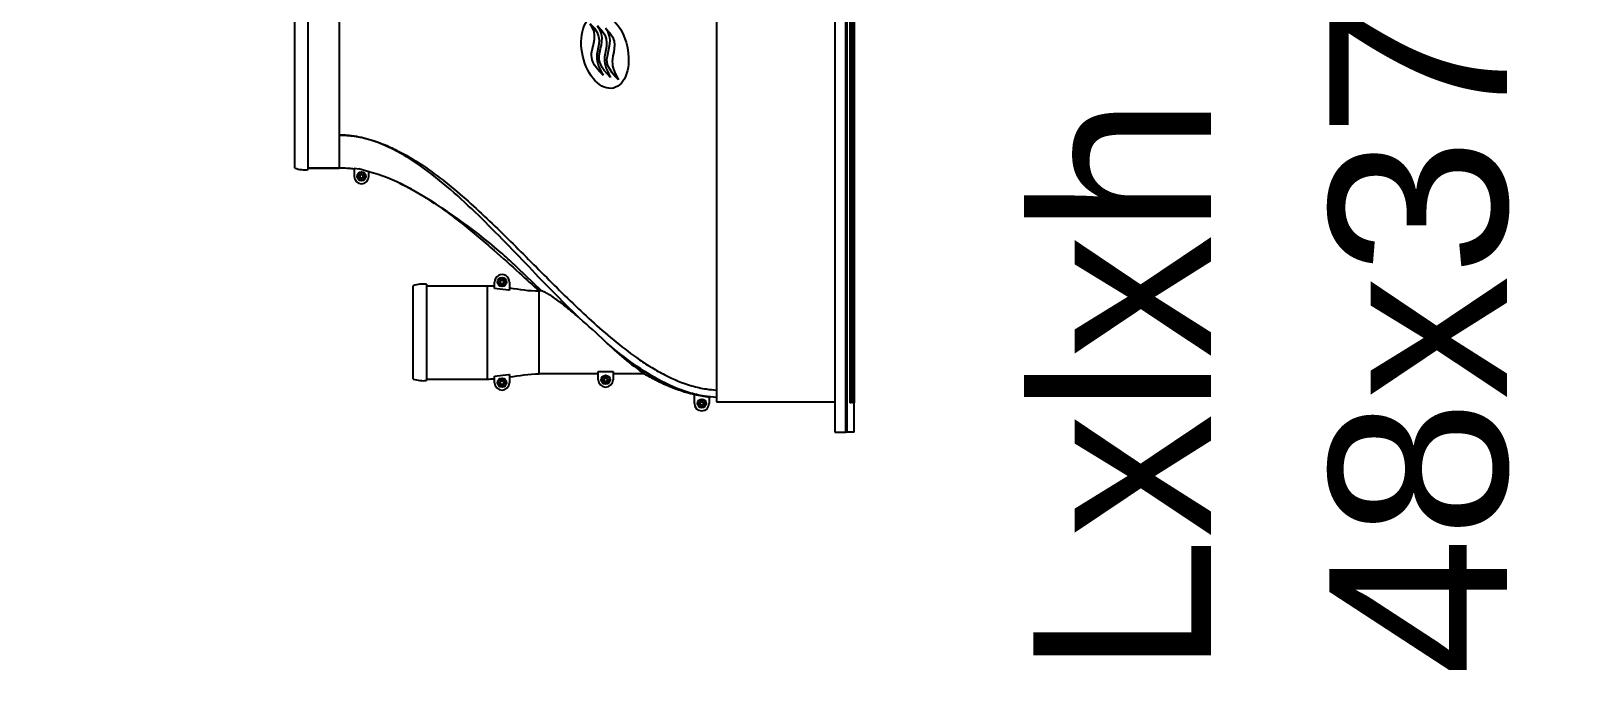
# Model space of a CAD drawing. Extents: x 0 to 613264, y -387505 to 675.
# Drawn here: x 506725 to 507775, y -338397 to -337954 of the extents above; entities that cross this region are included whole.
import ezdxf
from ezdxf import colors
from ezdxf.entities.mleader import LeaderData, LeaderLine
from ezdxf.math import Vec2, Vec3

# ---------------------------------------------------------------- set-up
doc = ezdxf.new("R2010")
doc.units = 0
doc.layers.add('_GAZELEC-RESERVATION', color=1, linetype='Continuous', lineweight=18)
for name, color, linetype in [('prlm-CHAUFF', 30, 'Continuous'), ('prlm-VRD', 2, 'Continuous'), ('SA - béton balayé', 252, 'Continuous'), ('SA - EBC', 252, 'Continuous')]:
    doc.layers.add(name, color=color, linetype=linetype)
doc.styles.get("Standard").update_dxf_attribs({"font": 'arial.ttf'})

# ---------------------------------------------------------------- blocks, each defined once
blk = doc.blocks.new('A$C1F970F0F')
at = {"layer": 'SA - béton balayé'}
h = blk.add_hatch(dxfattribs=at)
h.set_pattern_fill('BETON_BALAYE', color=256, scale=49.99999999999999, angle=-10.72360141139323, style=0, pattern_type=2)
h.set_pattern_definition([(349.2763985886067, (-277130161.1279894, -473864756.7787022), (117.3825536141096, 28.65896207176165), [749.9999999999999, -99.99999999999999, 250, -49.99999999999999]), (349.2763985886067, (-277130091.1375459, -473864744.5890418), (-36.75306622226226, 74.64222748057564), [150, -16.5, 299.9999999999999, -37.49999999999999]), (349.2763985886067, (-277130128.6565508, -473864719.6726964), (261.6928111209335, -15.46358973923611), [399.9999999999999, -69.99999999999999, 200, -49.99999999999999])])
edge = h.paths.add_edge_path()
edge.add_line((847.6940603821262, 1728.843869632567), (898.3231435302033, 2004.634077768478))
edge.add_line((898.3231435302033, 2004.634077768478), (1143.547512896615, 1887.824205350663))
edge.add_arc((4476.755824987884, 9877.66301907342), 8657.2398558123, 247.3550337200921, 251.1659104121369)
edge.add_line((1681.948853588895, 1683.954706367697), (2114.845544182086, 1578.014617527221))
edge.add_line((2114.845544182086, 1578.014617527221), (2515.75612138621, 1462.263694100857))
edge.add_line((2515.756121386211, 1462.263694100857), (2910.512600857043, 1321.392171708825))
edge.add_line((2910.512600857042, 1321.392171708825), (3516.952153602056, 1025.948174333774))
edge.add_line((3516.952153602057, 1025.948174333774), (3901.18493073026, 864.3683669144352))
edge.add_line((3901.18493073026, 864.3683669144351), (4241.50575886574, 689.604471750609))
edge.add_line((4241.50575886574, 689.604471750609), (4497.895798403801, 355.9948476230381))
edge.add_line((4497.895798403801, 355.994847623038), (4533.966147712257, 237.5404283702045))
edge.add_line((4533.966147712256, 237.5404283702045), (4447.604671371961, 174.518334859205))
edge.add_line((4447.604671371962, 174.518334859205), (4252.599676299415, 32.25277447435795))
edge.add_line((4252.599676299415, 32.25277447435792), (4156.386231026273, 172.6365710435619))
edge.add_line((4156.386231026273, 172.6365710435621), (4040.701065253342, 314.6279718482957))
edge.add_arc((2593.341206284507, -915.257701528077), 1899.333917701345, 40.3560274261332, 48.35494902153538)
edge.add_arc((3119.873794743065, -323.1481797241233), 1106.976515683048, 48.35494958933642, 58.83868760046816)
edge.add_arc((1167.260114931724, -3661.781614552744), 4974.593107277497, 59.49169731789545, 62.50643056691179)
edge.add_arc((-2920.322800602558, -11460.20645120262), 13779.33748696329, 62.39912395488075, 64.37236637248444)
edge.add_arc((1655.842150793314, -1920.823136313695), 3199.114441546418, 64.37236634929735, 68.46827945017714)
edge.add_arc((976.9509503048961, -3641.494662512886), 5048.872199517636, 68.46827948602746, 70.96729572643876)
edge.add_line((2623.427559794691, 1131.368761205476), (2431.022144464181, 1192.66281336526))
edge.add_line((2431.022144464181, 1192.66281336526), (1971.332810029389, 1322.799841070266))
edge.add_arc((1942.135028901925, 1227.157331528015), 100.0000002715342, 73.02359818588538, 148.1771649215559)
edge.add_line((1857.166767790674, 1279.88677928664), (1629.491566616614, 913.0108329463187))
edge.add_arc((1714.459827979506, 860.2813851400383), 100.0000005249397, 148.1771649743808, 180.4836279277611)
edge.add_line((1614.463389873035, 859.4373051895686), (1615.851753593793, 694.9607727230351))
edge.add_line((1615.851753593793, 694.9607727230351), (1465.851753458937, 694.3277211018518))
edge.add_line((1465.851753458937, 694.3277211018518), (1464.468733616605, 858.1711849032274))
edge.add_arc((1714.459829404081, 860.2813851546173), 250.0000018362474, 148.1771651838876, 180.4836280127426, ccw=False)
edge.add_line((1502.039175040556, 992.1050041879063), (1716.403353701119, 1337.5315612539))
edge.add_arc((1673.919223351382, 1363.896285094222), 49.99999994749897, 328.177164835115, 432.2428484475834)
edge.add_arc((3542.147321807592, 7380.693577605962), 6250.170695921803, 249.6004148205551, 252.7543820270024, ccw=False)
edge.add_line((1363.554939353563, 1522.505379938917), (1104.398892733353, 1617.71836989428))
edge.add_arc((1990.420094553901, 4016.529160534171), 2557.210742071507, 243.4573258881201, 249.7278614161875, ccw=False)
at = {"layer": 'SA - EBC'}
h = blk.add_hatch(dxfattribs=at)
h.set_pattern_fill('_USER', color=256, scale=74.99999999999999, angle=-325.7236014113932, style=0, pattern_type=0)
h.set_pattern_definition([(34.27639858860678, (-277130161.1279894, -473864756.7787022), (-42.238928459823, 61.97477650275113), [])])
edge = h.paths.add_edge_path()
edge.add_line((5801.470568619522, -3162.013069131843), (4083.559282644929, -3271.123614088357))
edge.add_line((4083.559282644929, -3271.123614088356), (4014.481307725509, -3717.332461968055))
edge.add_line((4014.48130772551, -3717.332461968055), (3135.517961824245, -3810.19300101904))
edge.add_line((3135.517961824245, -3810.19300101904), (2274.245008604417, -3693.648081323564))
edge.add_line((2274.245008604417, -3693.648081323564), (1554.636776175834, -3420.099318784944))
edge.add_arc((2508.775769578408, -2315.674454232369), 1459.498372788833, 157.1868533427094, 229.1754823893534, ccw=False)
edge.add_arc((1966.013830892235, -2087.371785851423), 870.6752834691503, 94.3015183869224, 157.1868533106914, ccw=False)
edge.add_line((1900.708697991695, -1219.149067345796), (2859.239020416566, -1223.495634912559))
edge.add_arc((3100.860739749298, 1265.329539486049), 2500.526305395239, 264.4549516394795, 302.9422754293212)
edge.add_arc((4209.331858878893, -445.3369775435177), 462.1229708170858, 302.9422754305585, 376.8336969250394)
edge.add_arc((2214.122706379954, -1049.006753214115), 2546.655714682971, 16.8336969158998, 38.14703645440247)
edge.add_arc((3041.32627014761, -399.2990096244524), 1494.806919462396, 38.14703657403813, 72.97328584086019)
edge.add_line((3479.031970107599, 1029.988031775616), (2182.437305702805, 1414.38613606858))
edge.add_line((2182.437305702805, 1414.38613606858), (1056.590900019184, 1822.819186472099))
edge.add_arc((1766.412018482452, 3779.442320525911), 2081.398594438606, 212.7495497786225, 250.0603089288685, ccw=False)
edge.add_line((15.86575126143373, 2653.472571668582), (-104.0907319930869, 3091.26353710603))
edge.add_line((-104.0907319930869, 3091.26353710603), (-169.6986146466322, 3639.54836895815))
edge.add_line((-169.6986146466322, 3639.548368958149), (-35.58090533515337, 6158.014854826562))
edge.add_arc((-194.3533792400212, 7143.826589584332), 998.5156357593988, 279.1493507374978, 373.962283499627)
edge.add_arc((2392.201579171132, 7786.918955579627), 1666.786287877102, 172.6269749467245, 193.9622835974407, ccw=False)
edge.add_arc((-45.50651600643437, 8102.354993671941), 791.2455775503726, -7.373025019439765, 16.43829965925021)
edge.add_line((713.3969204091394, 8326.263765657093), (486.7428317772967, 9142.81155059313))
edge.add_line((486.7428317772967, 9142.811550593131), (1338.845530021721, 9564.23852196786))
edge.add_line((1338.845530021721, 9564.23852196786), (1632.623584095551, 8945.24637913095))
edge.add_line((1632.623584095551, 8945.246379130947), (1394.029444699765, 8829.874494032001))
edge.add_line((1394.029444699765, 8829.874494032001), (1731.997733793977, 8131.230781666551))
edge.add_arc((1233.216649704336, 7889.945865525577), 554.0766919865823, -19.640967550384175, 25.815335324856676, ccw=False)
edge.add_line((1755.055695752756, 7703.706797235046), (1558.214479468655, 6807.520788570679))
edge.add_line((1558.214479468655, 6807.52078857068), (1570.021725572625, 6609.158708993335))
edge.add_line((1570.021725572625, 6609.158708993335), (1852.913141606868, 5734.125706863067))
edge.add_line((1852.913141606869, 5734.125706863067), (2726.748207475315, 4020.986816292172))
edge.add_line((2726.748207475315, 4020.986816292172), (3802.352916265851, 4004.947770972833))
edge.add_arc((8355.58168857983, 5950.706307988518), 4951.552134169374, 203.138762427905, 230.8301436200186)
edge.add_arc((13583.66465597079, 12367.85935474512), 13228.79229856088, 230.8301435441083, 233.1638398044412)
edge.add_line((5652.622255943647, 1780.153648245416), (4998.697813068342, 1820.441475819727))
edge.add_line((4998.697813068342, 1820.441475819727), (4863.841220233488, 767.0816613875431))
edge.add_line((4863.841220233488, 767.0816613875434), (5595.355488733695, 631.185878681516))
edge.add_line((5595.355488733695, 631.1858786815158), (5852.747939948536, -2020.707044821664))
edge.add_line((5852.747939948536, -2020.707044821665), (5881.394298709887, -2966.563612924887))
edge.add_line((5881.394298709887, -2966.563612924887), (5801.470568619523, -3162.013069131842))
blk = doc.blocks.new('xi.twintop')
at = {"layer": 'prlm-CHAUFF', "ltscale": 50}
for p, q in [((-7.900000000001455, 36.49999999999795), (7.900000000001455, 36.49999999999795)), ((-7.999999999998181, 35.59999999999945), (8.000000000001819, 35.59999999999945)), ((-7.900000000001455, 35.59999999999945), (-7.900000000001455, 33.49999999999773)), ((-7.900000000001455, 33.49999999999773), (-7.900000000001455, 35.59999980622297)), ((-5.670978751501025, 33.49999999999773), (-7.900000000001455, 33.49999999999773)), ((5.670978751504663, 33.49999999999773), (-5.670978751501025, 33.49999999999773)), ((-8.614446050058177, 31.94999999999754), (-8.614446050058177, 32.04999999999791)), ((-8.614446050058177, 32.04999999999791), (-8.50806497978374, 32.04999999999791)), ((-8.50806497978374, 31.94999999999754), (-8.614446050058177, 31.94999999999754)), ((-8.50806497978374, 32.15638107027121), (-8.408064979783376, 32.15638107027121)), ((-8.50806497978374, 32.04999999999791), (-8.50806497978374, 32.15638107027121)), ((-8.50806497978374, 31.8436189297272), (-8.50806497978374, 31.94999999999754)), ((-8.408064979783376, 31.8436189297272), (-8.50806497978374, 31.8436189297272)), ((-7.904450886797349, 32.49999999999864), (-8.45806506138615, 32.49999999999864)), ((-8.408064979783376, 32.15638107027121), (-8.408064979783376, 32.04999999999791)), ((-8.408064979783376, 32.04999999999791), (-8.301683909510757, 32.04999999999791)), ((-8.301683909510757, 31.94999999999754), (-8.408064979783376, 31.94999999999754)), ((-8.408064979783376, 31.94999999999754), (-8.408064979783376, 31.8436189297272)), ((-8.301683909510757, 32.04999999999791), (-8.301683909510757, 31.94999999999754)), ((-8.158065061388697, 31.49999999999955), (-7.954090760555118, 32.17991433611178)), ((-7.904450886797349, 32.49999999999864), (-7.954090760555118, 32.17991433611178)), ((-8.45806506138615, 31.49999999999955), (-8.158065061388697, 31.49999999999955)), ((-22.14999999999964, 28.49999999999955), (-15.85000000000036, 28.49999999999955)), ((-9.405552758402337, 28.47922398716196), (-9.4055482609092, 28.47922398716196)), ((-15.75, 27.59999999999809), (-22.25, 27.59999999999809)), ((-22.14999999999964, 27.59999999999809), (-22.14999999999964, 23.49999999999841)), ((-22.14999999999964, 27.59999999999809), (-22.14999999999964, 23.49999999999841)), ((-15.85000000000036, 27.59999999999809), (-15.85000000000036, 23.49999999999841)), ((-15.85000000000036, 27.59999999999809), (-15.85000000000036, 23.49999999999841)), ((-15.85000000000036, 23.49999999999841), (-22.14999999999964, 23.49999999999841)), ((-22.55638107027153, 22.54999999999814), (-22.45000000000073, 22.54999999999814)), ((-22.55638107027153, 22.44999999999754), (-22.55638107027153, 22.54999999999814)), ((-22.45000000000073, 22.44999999999754), (-22.55638107027153, 22.44999999999754)), ((-22.45000000000073, 22.65638107027144), (-22.35000000000036, 22.65638107027144)), ((-22.45000000000073, 22.54999999999814), (-22.45000000000073, 22.65638107027144)), ((-22.45000000000073, 22.3436189297272), (-22.45000000000073, 22.44999999999754)), ((-22.35000000000036, 22.3436189297272), (-22.45000000000073, 22.3436189297272)), ((-22.39999999999782, 22.99999999999886), (-21.96660436441016, 22.99999999999886)), ((-22.35000000000036, 22.65638107027144), (-22.35000000000036, 22.54999999999814)), ((-22.35000000000036, 22.54999999999814), (-22.24361892972593, 22.54999999999814)), ((-22.24361892972593, 22.44999999999754), (-22.35000000000036, 22.44999999999754)), ((-22.35000000000036, 22.44999999999754), (-22.35000000000036, 22.3436189297272)), ((-22.24361892972593, 22.54999999999814), (-22.24361892972593, 22.44999999999754)), ((-21.96660436441016, 22.99999999999886), (-21.85000000000036, 22.05539732050283)), ((-21.85000000000036, 22.05539732050283), (-21.85000000000036, 21.99999999999977)), ((-16.14999999999782, 22.05539732050283), (-16.03339563558802, 22.99999999999886)), ((-16.14999999999782, 21.99999999999977), (-16.14999999999782, 22.05539732050283)), ((-16.03339563558802, 22.99999999999886), (-15.60000000000036, 22.99999999999886)), ((-15.75638107027225, 22.44999999999754), (-15.75638107027225, 22.54999999999814)), ((-15.75638107027225, 22.54999999999814), (-15.64999999999964, 22.54999999999814)), ((-15.64999999999964, 22.44999999999754), (-15.75638107027225, 22.44999999999754)), ((-15.64999999999964, 22.65638107027144), (-15.54999999999927, 22.65638107027144)), ((-15.64999999999964, 22.54999999999814), (-15.64999999999964, 22.65638107027144)), ((-15.64999999999964, 22.3436189297272), (-15.64999999999964, 22.44999999999754)), ((-15.54999999999927, 22.3436189297272), (-15.64999999999964, 22.3436189297272)), ((-15.54999999999927, 22.65638107027144), (-15.54999999999927, 22.54999999999814)), ((-15.54999999999927, 22.54999999999814), (-15.44361892972483, 22.54999999999814)), ((-15.54999999999927, 22.44999999999754), (-15.54999999999927, 22.3436189297272)), ((-15.44361892972483, 22.44999999999754), (-15.54999999999927, 22.44999999999754)), ((-15.44361892972483, 22.54999999999814), (-15.44361892972483, 22.44999999999754)), ((-21.85000000000036, 21.99999999999977), (-22.39999999999782, 21.99999999999977)), ((-16.20000000000073, 19.8426795563164), (-14.13033563307545, 21.99999999999977)), ((-14.13033482693027, 21.99999999999977), (-16.20000000000073, 19.84267998982136)), ((-15.60000000000036, 21.99999999999977), (-16.14999999999782, 21.99999999999977)), ((-21.79999999999927, 19.99999999999864), (-16.20000000000073, 19.99999999999864)), ((-21.79999999999927, 15.99999999999955), (-21.79999999999927, 19.99999999999864)), ((-21.79999999999927, 15.99999999999955), (-21.79999999999927, 19.99999999999864)), ((-16.20000000000073, 19.8426795563164), (-16.20000000000073, 19.99999999999864)), ((-16.20000000000073, 19.84267998982136), (-16.20000000000073, 19.99999999999864)), ((-22.19999999999709, 15.99999999999955), (-21.64999999999964, 15.99999999999955)), ((-21.64999999999964, 15.99999999999955), (-21.64999999999964, 14.99999999999773)), ((-22.35638107027262, 15.44999999999845), (-22.35638107027262, 15.54999999999882)), ((-22.35638107027262, 15.54999999999882), (-22.25, 15.54999999999882)), ((-22.25, 15.44999999999845), (-22.35638107027262, 15.44999999999845)), ((-22.25, 15.65638107027189), (-22.14999999999964, 15.65638107027189)), ((-22.25, 15.54999999999882), (-22.25, 15.65638107027189)), ((-22.25, 15.34361892972515), (-22.25, 15.44999999999845)), ((-22.14999999999964, 15.34361892972515), (-22.25, 15.34361892972515)), ((-21.64999999999964, 14.99999999999773), (-22.19999999999709, 14.99999999999773)), ((-22.14999999999964, 15.65638107027189), (-22.14999999999964, 15.54999999999882)), ((-22.14999999999964, 15.54999999999882), (-22.0436189297252, 15.54999999999882)), ((-22.14999999999964, 15.44999999999845), (-22.14999999999964, 15.34361892972515)), ((-22.0436189297252, 15.44999999999845), (-22.14999999999964, 15.44999999999845)), ((-22.0436189297252, 15.54999999999882), (-22.0436189297252, 15.44999999999845)), ((-21.79999999999927, 12.87804510352544), (-21.79999999999927, 14.99999999999773)), ((-21.79999999999927, 12.87804731323081), (-21.79999999999927, 14.99999999999773)), ((-23.79999999999927, 9.499999999999773), (-23.18715865700142, 9.499999999999773)), ((-23.95638107027116, 8.949999999998454), (-23.95638107027116, 9.049999999999045)), ((-23.95638107027116, 9.049999999999045), (-23.84999999999854, 9.049999999999045)), ((-23.84999999999854, 8.949999999998454), (-23.95638107027116, 8.949999999998454)), ((-23.84999999999854, 9.156381070272346), (-23.74999999999818, 9.156381070272346)), ((-23.84999999999854, 9.049999999999045), (-23.84999999999854, 9.156381070272346)), ((-23.84999999999854, 8.84361892972538), (-23.84999999999854, 8.949999999998454)), ((-23.74999999999818, 8.84361892972538), (-23.84999999999854, 8.84361892972538)), ((-23.35702582450722, 8.499999999997726), (-23.79999999999927, 8.499999999997726)), ((-23.74999999999818, 9.156381070272346), (-23.74999999999818, 9.049999999999045)), ((-23.74999999999818, 9.049999999999045), (-23.64361892972738, 9.049999999999045)), ((-23.74999999999818, 8.949999999998454), (-23.74999999999818, 8.84361892972538)), ((-23.64361892972738, 8.949999999998454), (-23.74999999999818, 8.949999999998454)), ((-23.64361892972738, 9.049999999999045), (-23.64361892972738, 8.949999999998454)), ((-23.36199236474931, 8.416524248050791), (-23.35756443932769, 8.499999999997726)), ((23.69999999999891, 7.999999999998181), (-23.69999999999891, 7.999999999998181)), ((-23.69999999999891, 7.999999999998181), (-23.69999999999891, 0)), ((-25.75, 0), (-25.75, -0.7318443380286226)), ((25.75, 0), (-25.75, 0)), ((-25.75, -0.8103755933263983), (-25.75, -0.7318443380286226)), ((-25.75, -0.7318443380286226), (25.75, -0.7318443380286226)), ((-25.75, -1.300000000000637), (-25.75, -0.8103755933263983)), ((25.75, -0.8103755933263983), (-25.75, -0.8103755933263983)), ((23.75000000000182, -0.9945221665107056), (-23.74999999999818, -0.9945221665107056)), ((-23.74999999999818, -1.06144487195661), (-23.74999999999818, -0.9945221665107056)), ((-23.54995240001517, -0.9945221665107056), (-23.74999999999818, -1.06144487195661)), ((-25.75, -1.300000000000637), (25.75, -1.300000000000637)), ((-23.74999999999818, -1.06144487195661), (23.75000000000182, -1.06144487195661)), ((23.75000000000182, -1.109189629110688), (-23.74999999999818, -1.109189629110688)), ((-23.74999999999818, -1.16115673224067), (-23.74999999999818, -1.109189629110688)), ((-23.59442432775904, -1.109189629110688), (-23.74999999999818, -1.16115673224067)), ((-23.74999999999818, -1.16115673224067), (23.75000000000182, -1.16115673224067)), ((23.75000000000182, -1.196914874117283), (-23.74999999999818, -1.196914874117283)), ((-23.74999999999818, -1.233989482082734), (-23.74999999999818, -1.196914874117283)), ((-23.63888662708814, -1.196914874117283), (-23.74999999999818, -1.233989482082734)), ((-23.74999999999818, -1.233989482082734), (23.75000000000182, -1.233989482082734)), ((23.75000000000182, -1.257804317722957), (-23.74999999999818, -1.257804317722957)), ((-23.74999999999818, -1.280031235799697), (-23.74999999999818, -1.257804317722957)), ((-23.68333927710773, -1.257804317722957), (-23.74999999999818, -1.280031235799697)), ((-23.74999999999818, -1.280031235799697), (23.75000000000182, -1.280031235799697)), ((23.75000000000182, -1.291931493202128), (-23.74999999999818, -1.291931493202128)), ((-23.74999999999818, -1.29933749680913), (-23.74999999999818, -1.291931493202128)), ((-23.7277822106189, -1.291931493202128), (-23.74999999999818, -1.29933749680913)), ((-23.74999999999818, -1.29933749680913), (23.75000000000182, -1.29933749680913))]:
    blk.add_line(p, q, dxfattribs=at)
for centre, radius in [((-8.45806506138615, 31.99999999999909), 0.3000000000000001), ((-8.458064979782648, 31.99999999999909), 0.2499999999999994), ((-22.39999999999782, 22.49999999999932), 0.3), ((-22.39999999999782, 22.49999999999932), 0.2499999999999994), ((-15.60000000000036, 22.49999999999932), 0.3), ((-15.60000000000036, 22.49999999999932), 0.2499999999999994), ((-22.19999999999709, 15.5), 0.3), ((-22.19999999999709, 15.5), 0.2499999999999994), ((-23.79999999999927, 8.999999999997272), 0.3), ((-23.79999999999927, 8.999999999997272), 0.2499999999999994)]:
    blk.add_circle(centre, radius, dxfattribs=at)
for centre, radius, start, end in [((-6.013838975652106, 35.83487099729427), 2, 160.5754955956828, 186.7441209124404), ((-6.013838992814271, 35.83487094863062), 1.999999999999999, 160.5754941174323, 186.7441250986616), ((-15.06851870232094, 33.48552753642753), 7.168533311537918, 352.0923115060542, 353.5448408056438), ((-15.66825695942316, 33.50782682792305), 7.76826090234364, 352.5456352051974, 359.9422722423192), ((-15.72243331408754, 33.51004223509608), 7.82243976006502, 352.5762871927092, 359.9264452187377), ((-15.06851870232094, 33.48552753642753), 7.168533311537918, 353.9052678391635, 0.1156738218913617), ((-19.15554546374551, 34.32484463568244), 11.35393733011046, 332.1374079576449, 345.6929360836721), ((-19.51493560709059, 34.46971118082138), 11.73943843354227, 332.3321028909786, 345.4409674674872), ((-8.45806506138615, 31.99999999999909), 0.5000000000000004, 90, 270), ((-20.26383897565393, 27.83487099729291), 1.999999999999999, 160.5754955956828, 186.7441209124404), ((-20.26383897565393, 27.83487099729291), 2, 160.5754955956828, 186.7441209124404), ((-17.73616102434426, 27.83487099729291), 1.999999999999999, 353.255879087412, 19.42450440431724), ((-17.73616102434426, 27.83487099729291), 2.000000000000001, 353.255879087412, 19.42450440431724), ((-43.1345317906198, 48.06273799651694), 39.00203008693362, 319.3887140033501, 329.8599573683812), ((-43.13397393182822, 48.06230967039642), 39.00132869183705, 319.3886593760238, 329.8600867189147), ((-26.91808916855007, 38.1673356918468), 20.0137063014099, 331.0481891276181, 332.7981949466461), ((-26.91804025753845, 38.16728186272644), 20.01364138112483, 331.04826242351, 332.7982726891562), ((-22.39999999999782, 22.49999999999932), 0.5000000000000004, 90, 270), ((-15.60000000000036, 22.49999999999932), 0.5000000000000004, 270, 90), ((-22.51135464553045, 30.10192128464814), 11.65686957076518, 315.9700692701825, 320.4244709777148), ((-22.76254970423361, 30.32654316395724), 11.99360057485825, 316.0326111619594, 320.3618924217822), ((-44.7431050407904, 40.04681358327662), 35.10303813774574, 315.711125153699, 319.5265137346267), ((-22.19999999999709, 15.5), 0.4999999999999977, 90, 270), ((-2.482798138806174, -0.7742618981410487), 23.6542359221555, 136.4099255745482, 144.750121022379), ((-23.79999999999927, 8.999999999997272), 0.5000000000000004, 90, 270), ((-11.41301324874985, 6.640189359487067), 12.11506534243001, 163.7263200055604, 166.3852285702021)]:
    blk.add_arc(centre, radius, start, end, dxfattribs=at)
blk.add_ellipse((0, 15.54773273459205), major_axis=(2.490949060820849, 0.5739320346336738), ratio=0.600775087300339, dxfattribs=at)
for points, knots in [([(-5.670978751501025, 33.49999999999773), (-5.672139217696895, 33.3300481464903), (-5.677431022268138, 33.16008409958022), (-5.702668061319855, 32.82120022583968), (-5.721450841190745, 32.65225034890295), (-5.795069535204675, 32.14807600323275), (-5.8670910958881, 31.8160018839335), (-6.049640976305454, 31.16166309547725), (-6.15948672961531, 30.84146575648947), (-6.40944353597115, 30.21241965778631), (-6.550244418249349, 29.90239397209098), (-7.002433616580674, 29.00067042033061), (-7.344068741818774, 28.43273389433125), (-8.076687524786394, 27.33752721209703), (-8.468060667186364, 26.81058138516619), (-9.691330833513348, 25.27013749146363), (-10.57141431208765, 24.29623153994089), (-12.38335056334836, 22.39071913957105), (-13.31644761850475, 21.46015167412247), (-15.1851887509074, 19.60086836544406), (-16.1218246893859, 18.67246755641645), (-17.94872741044492, 16.77291450686198), (-18.83870194782321, 15.80432642046776), (-20.07748105346036, 14.2745420329702), (-20.47411770902545, 13.75158923659956), (-21.03105876242626, 12.93677238604391), (-21.21031122416025, 12.66005506793977), (-21.55264123786583, 12.09369128755202), (-21.71631681722829, 11.80290612193448), (-22.17188621397872, 10.91392905225621), (-22.42635484966559, 10.30515518959874), (-22.69942859312505, 9.35643262649819), (-22.77219353255532, 9.034214164833429), (-22.85775762561025, 8.47291943587993), (-22.88174997477108, 8.23710691385304), (-22.89288568793745, 8.000344114861946)], [0, 0, 0, 0, 0.01562500000000024, 0.01562500000000024, 0.03125000000000049, 0.03125000000000049, 0.06250000000000046, 0.06250000000000046, 0.09375000000000044, 0.09375000000000044, 0.1250000000000004, 0.1250000000000004, 0.1875000000000005, 0.1875000000000005, 0.2500000000000005, 0.2500000000000005, 0.3750000000000005, 0.3750000000000005, 0.5000000000000006, 0.5000000000000006, 0.6250000000000007, 0.6250000000000007, 0.7500000000000008, 0.7500000000000008, 0.8125000000000009, 0.8125000000000009, 0.8437500000000008, 0.8437500000000008, 0.8750000000000007, 0.8750000000000007, 0.9375000000000003, 0.9375000000000003, 0.9687500000000002, 0.9687500000000002, 0.9907188741444537, 0.9907188741444537, 0.9907188741444537, 0.9907188741444537]), ([(-18.03999865448714, 17.26156844916022), (-16.84548981046646, 18.50776028237533), (-15.59402990175113, 19.70498668644586), (-13.09866524281642, 22.09993046034242), (-11.85015942966675, 23.29673381059911), (-10.068246859586, 25.1705345062901), (-9.489605739556282, 25.80839621065252), (-8.388331862939594, 27.13252309076188), (-7.865030428987666, 27.81821177751726), (-7.15567109699623, 28.91201667554242), (-6.932005517608559, 29.28765955010408), (-6.520765558181665, 30.07009645861262), (-6.333785942781105, 30.47673594508069), (-6.02094990867954, 31.3078931852117), (-5.893511781299821, 31.73647652156433), (-5.762118713608288, 32.39188236253176), (-5.728240177035332, 32.61256201087963), (-5.694028279973281, 32.94535146786166), (-5.685387891073333, 33.05655934296669), (-5.673842704527488, 33.27928198559948), (-5.671841584686263, 33.38965539855099), (-5.670978751501025, 33.49999999999773)], [0, 0, 0, 0, 0.25, 0.25, 0.5, 0.5, 0.625, 0.625, 0.75, 0.75, 0.8125, 0.8125, 0.875, 0.875, 0.9375, 0.9375, 0.96875, 0.96875, 0.984375, 0.984375, 1, 1, 1, 1]), ([(-8.902313409260387, 29.45865004259076), (-9.060338727476847, 29.12208892082026), (-9.43094359889983, 28.41119930168065), (-10.0767889229046, 27.35390781090246), (-10.82964301022184, 26.26742946719946), (-11.65488530086805, 25.18432254724121), (-12.53804466003567, 24.10424241300552), (-13.65038629700757, 22.81279735582575), (-14.86233002342669, 21.46102815391077), (-15.80762277385475, 20.43246915468444), (-16.20203218408278, 19.99561555363971)], [0.1568081579859469, 0.1568081579859469, 0.1568081579859469, 0.1568081579859469, 0.2305418227623261, 0.3149873517062334, 0.4025618993423343, 0.4929385270390766, 0.5856876927842911, 0.6803551184961858, 0.8317745847772686, 0.9509577680992921, 0.9509577680992921, 0.9509577680992921, 0.9509577680992921]), ([(-18.03999865448714, 17.26156844916022), (-17.8091078210673, 17.52473375113914), (-17.58426727342521, 17.78974486886955), (-17.17068019842736, 18.30122508579552), (-16.97969437017309, 18.5500314382266), (-16.63687000978462, 19.02800818178025), (-16.48999745502988, 19.25029278141892), (-16.32473350176951, 19.53401998732716), (-16.28031346840544, 19.61782929254787), (-16.21772683015479, 19.75654593100262), (-16.20000000000073, 19.81091122303542), (-16.20000000000073, 19.8426795563164)], [0, 0, 0, 0, 0.2499999999999991, 0.2499999999999991, 0.4999999999999989, 0.4999999999999989, 0.7499999999999987, 0.7499999999999987, 0.8749999999999993, 0.8749999999999993, 1, 1, 1, 1]), ([(-1.625295232330245, 15.67189892026295), (-0.9023834434774471, 16.39026226296755), (-0.5271615912824927, 16.4855860223438), (-0.1380671807219187, 16.44425154067903), (0.4739303604819725, 16.37923749663332), (1.12024779515923, 15.97613900193528), (1.854797209887693, 16.55252685831101)], [0, 0, 0, 0, 0.3890747112274981, 0.3890747112274981, 0.3890747112274981, 1, 1, 1, 1]), ([(-23.39327835092627, 8.000348276152636), (-23.3809612021978, 8.277375440087326), (-23.3519720945169, 8.553271179019248), (-23.2491652433273, 9.191719562147682), (-23.1633836007004, 9.551046236640559), (-22.84150360709464, 10.6077959769691), (-22.54104296433798, 11.28514348521594), (-21.82602694296111, 12.59779185545244), (-21.42152262419768, 13.21589666396767), (-20.55612382085383, 14.40621399003408), (-20.09475448594458, 14.97804191480714), (-19.61535580603231, 15.53519378989836)], [0.03316312909895328, 0.03316312909895328, 0.03316312909895328, 0.03316312909895328, 0.1250000000000001, 0.1250000000000001, 0.2500000000000002, 0.2500000000000002, 0.5000000000000001, 0.5000000000000001, 0.75, 0.75, 1, 1, 1, 1]), ([(-1.936388626740154, 14.62751395332293), (-1.213476837887356, 15.34587729602481), (-0.8382549856924015, 15.44120105540105), (-0.4491605751300085, 15.39986657373606), (0.1628369660757016, 15.33485252969058), (0.8091544007529592, 14.93175403499254), (1.543703815479603, 15.50814189136804)], [0, 0, 0, 0, 0.3890747112274981, 0.3890747112274981, 0.3890747112274981, 1, 1, 1, 1]), ([(-23.18998079799167, 9.499999999999773), (-23.12219243913205, 9.796662159027164), (-23.0394021008342, 10.09044628759739), (-22.89539088309357, 10.52731904914867), (-22.84398968409732, 10.67254254375871), (-22.73538583674781, 10.96071599992001), (-22.67835566321628, 11.10324693224516), (-22.49986342285592, 11.52661886794408), (-22.37102614348078, 11.80325412588263), (-22.09707214895752, 12.3472412262513), (-21.95194644448566, 12.61458794247392), (-21.79999999999927, 12.87804510352544)], [0, 0, 0, 0, 0.2499999999999998, 0.2499999999999998, 0.3749999999999997, 0.3749999999999997, 0.4999999999999996, 0.4999999999999996, 0.7499999999999998, 0.7499999999999998, 1, 1, 1, 1]), ([(-21.79999999999927, 12.87804731323081), (-21.96116994374461, 12.59859710741557), (-22.11431831653317, 12.31536765628493), (-22.40151515617254, 11.73991011392832), (-22.53557289779383, 11.44768639237259), (-22.78074742612262, 10.85243065536747), (-22.89187841241437, 10.54940532984278), (-23.01090885126723, 10.17015057968229), (-23.03207971262054, 10.10009231716526), (-23.05244518418476, 10.02990529870817)], [0, 0, 0, 0, 0.2500000000000002, 0.2500000000000002, 0.5000000000000004, 0.5000000000000004, 0.7500000000000007, 0.7500000000000007, 0.8062429286182168, 0.8062429286182168, 0.8062429286182168, 0.8062429286182168])]:
    blk.add_open_spline(points, degree=3, knots=knots, dxfattribs=at)
for points in [[(-22.14999999999964, 23.49999999999841), (-22.14999999999964, 23.33330111943314), (-22.14286150391126, 23.16663784255843), (-22.13062345932667, 22.99999999999886)], [(-22.14999999999964, 23.49999999999841), (-22.14999999999964, 23.33326969575182), (-22.14285881236356, 23.16657500861925), (-22.13061648372059, 22.99990576868231)], [(-15.85000000000036, 23.49999999999841), (-15.85000000000036, 23.33326969533118), (-15.85714118766919, 23.16657500778092), (-15.86938355811071, 22.9999057714308)], [(-15.85000000000036, 23.49999999999841), (-15.85000000000036, 23.33330110917586), (-15.85713849696549, 23.16663782204932), (-15.86937696171663, 22.99999999999886)], [(-22.01225970678934, 22.00003968738702), (-21.91429723265173, 21.33349549935974), (-21.79999999999927, 20.66703278195223), (-21.79999999999927, 19.99999999999864)], [(-22.01225387388695, 21.99999999999977), (-21.9142926957029, 21.33346904433301), (-21.79999999999927, 20.66701954312566), (-21.79999999999927, 19.99999999999864)], [(-15.9877403129085, 22.00003969027466), (-16.08570276733371, 21.33349549944205), (-16.20000000000073, 20.66703278199475), (-16.20000000000073, 19.99999999999864)], [(-15.9877467902952, 21.99999999999977), (-16.08570731521468, 21.33346898064019), (-16.20000000000073, 20.6670195112506), (-16.20000000000073, 19.99999999999864)], [(-1.780841929532471, 15.16081691516411), (-1.057930140679673, 15.87918025786894), (-0.6827082884883566, 15.97450401724518), (-0.2936138779259636, 15.93316953558019)], [(-0.2339920853755757, 16.08770733662368), (-0.6268974996819452, 16.12944667084253), (-1.005657273915858, 16.03183764264872), (-1.625295232330245, 15.67189892026295)], [(1.699250512683648, 16.04144485321217), (0.8750382147263736, 15.10459983394958), (0.2254231293190969, 15.51129637489612), (-0.3895387825796206, 15.57662533152484)], [(-0.2936138779259636, 15.93316953558019), (0.3183836632779276, 15.86815549153175), (0.9647010979570041, 15.46505699683667), (1.699250512683648, 16.04144485321217)], [(1.854797209887693, 16.55252685831101), (1.030584911930418, 15.61568183904842), (0.3809698265231418, 16.02237837999473), (-0.2339920853755757, 16.08770733662368)], [(-0.5450854797818465, 15.04332236968366), (-0.937990894090035, 15.08506170389956), (-1.316750668325767, 14.98745267570575), (-1.936388626740154, 14.62751395332293)], [(-0.3895387825796206, 15.57662533152484), (-0.7824441968859901, 15.61836466574096), (-1.161203971121722, 15.52075563754988), (-1.780841929532471, 15.16081691516411)], [(1.543703815479603, 15.50814189136804), (0.7194915175205097, 14.57129687210841), (0.069876432116871, 14.97799341305199), (-0.5450854797818465, 15.04332236968366)], [(-23.18715865700142, 9.499999999999773), (-23.26363790395953, 9.170039694853813), (-23.32114979765174, 8.836857459135445), (-23.35702582450722, 8.499999999997726)]]:
    blk.add_open_spline(points, degree=3, dxfattribs=at)
at = {"layer": 'prlm-CHAUFF', "ltscale": 50, "insert": (-42.19462320714919, -13.40768847192945), "char_height": 12, "width": 139.7925199400348, "attachment_point": 1}
blk.add_mtext('Lxlxh (cm)= 48x37x14.5', dxfattribs=at)

msp = doc.modelspace()

# ---------------------------------------------------------------- block references
at = {"layer": 'prlm-CHAUFF', "xscale": 10, "yscale": 10, "zscale": 10, "rotation": 89.99999999999918}
msp.add_blockref('xi.twintop', (507268.4130460012, -337967.3904841562), dxfattribs=at)
at = {"layer": 'prlm-VRD', "xscale": 9.999999999999998, "yscale": 9.999999999999998, "zscale": 9.999999999999998}
msp.add_blockref('A$C1F970F0F', (474984.9359816406, -340561.1028248291, -9.999999999999997e-07), dxfattribs=at)

# ---------------------------------------------------------------- leaders
at = {"layer": '_GAZELEC-RESERVATION', "color": 6}
ml = msp.add_multileader_mtext('Standard', dxfattribs=at)
ml.set_content('résa n°12\\P200x200 en dalle haute', color=6)
ml.set_leader_properties()
ml.build(insert=Vec2(0, 0))
ml.multileader.update_dxf_attribs({"has_text_frame": 1, "arrow_head_size": 80, "scale": 20})
ctx = ml.context
ctx.base_point, ctx.scale, ctx.char_height, ctx.arrow_head_size, ctx.landing_gap_size, ctx.plane_origin, ctx.plane_x_axis, ctx.plane_y_axis = Vec3(498185.1454157904, -337372.652217536), 20, 80, 80, 40, Vec3(495385.6641576155, -336798.4538432423), Vec3(1, -1.665334536937735e-16), Vec3(1.665334536937735e-16, 1)
notes = []
notes.append((ctx, [(0, (1, 1, 0), (499509.1513671178, -337372.652217536), (-1, 1.665334536937735e-16), 89.84496906271943, [(0, [(500575.342174802, -338113.1516098995)], 0, [])])]))
ctx.mtext.insert, ctx.mtext.text_direction, ctx.mtext.width, ctx.mtext.flow_direction = Vec3(498225.1454157904, -337331.9700892959), Vec3(1, -1.665334536937735e-16), 1568.850406025498, 5
ml = msp.add_multileader_mtext('Standard', dxfattribs=at)
ml.set_content('résa n°13\\P150x150 en dalle haute', color=6)
ml.set_leader_properties()
ml.build(insert=Vec2(0, 0))
ml.multileader.update_dxf_attribs({"has_text_frame": 1, "arrow_head_size": 80, "scale": 20})
ctx = ml.context
ctx.base_point, ctx.scale, ctx.char_height, ctx.arrow_head_size, ctx.landing_gap_size, ctx.plane_origin, ctx.plane_x_axis, ctx.plane_y_axis = Vec3(498194.0403680414, -337791.0160288818), 20, 80, 80, 40, Vec3(495385.6641576155, -337216.817654588), Vec3(1, -1.665334536937735e-16), Vec3(1.665334536937735e-16, 1)
notes.append((ctx, [(0, (1, 1, 0), (499509.1513671178, -337791.0160288818), (-1, 1.665334536937735e-16), 89.84496906271943, [(0, [(499801.6724746972, -338286.272750359)], 0, [])])]))
ctx.mtext.insert, ctx.mtext.text_direction, ctx.mtext.width, ctx.mtext.flow_direction = Vec3(498234.0403680414, -337750.3339006416), Vec3(1, -1.665334536937735e-16), 1568.850406025498, 5
for ctx, leaders in notes:
    for number, flags, end, landing, length, lines in leaders:
        leader = LeaderData()
        leader.index, (leader.has_last_leader_line, leader.has_dogleg_vector, leader.attachment_direction) = number, flags
        leader.last_leader_point, leader.dogleg_vector, leader.dogleg_length = Vec3(end), Vec3(landing), length
        for number, points, colour, breaks in lines:
            line = LeaderLine()
            line.index, line.vertices, line.color, line.breaks = number, Vec3.list(points), colors.encode_raw_color(colour), breaks
            leader.lines.append(line)
        ctx.leaders.append(leader)

doc.saveas('drawing.dxf')
